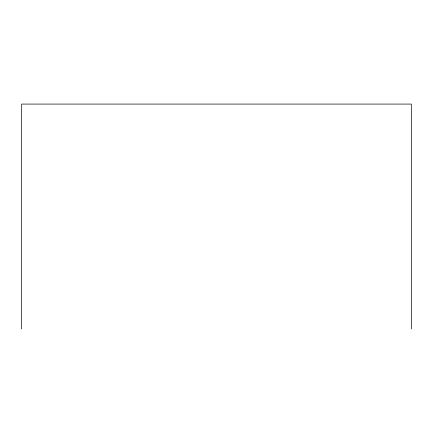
<?xml version="1.0" encoding="UTF-8"?>
<svg xmlns="http://www.w3.org/2000/svg" width="433" height="433" viewBox="0 0 433 433"><rect width="100%" height="100%" fill="white"/><g stroke="black" fill="none" stroke-linecap="round" stroke-linejoin="round"><path stroke-width="0.65" d="M411.35 328.923L411.35 104.077L21.65 104.077L21.65 328.923"/></g></svg>
